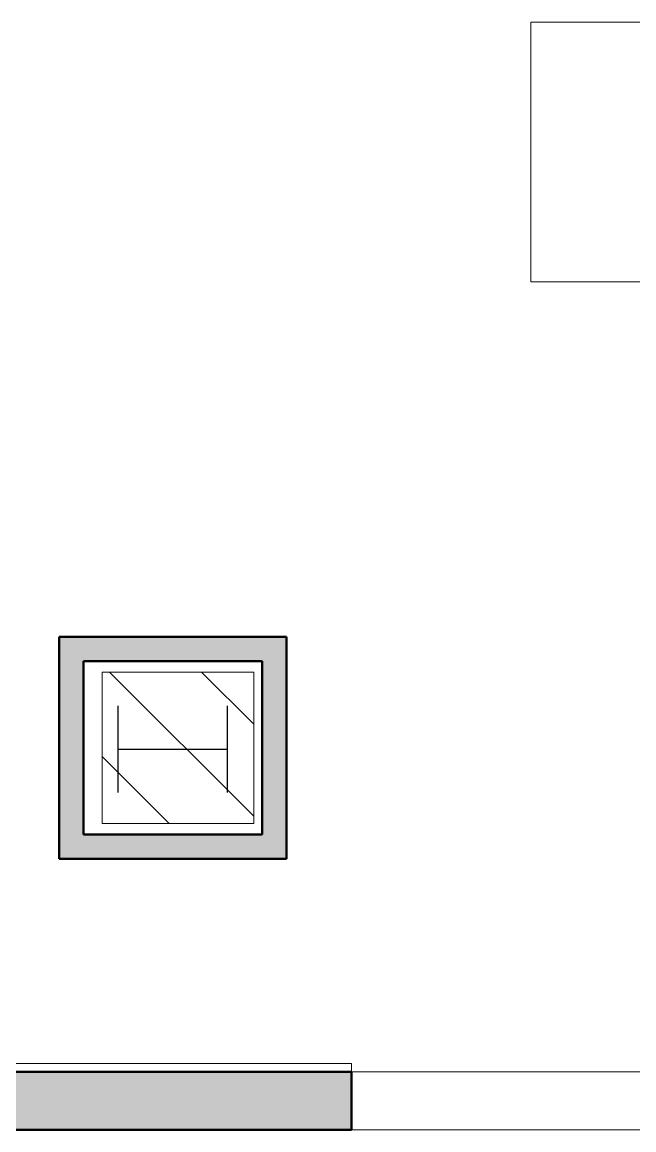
# Model space of a CAD drawing. Header units: inches. Extents: x -897 to 1409, y -1054 to 924.
# Drawn here: x 601.2 to 657.8, y 239.3 to 341.7 of the extents above; entities that cross this region are included whole.
import ezdxf

# ---------------------------------------------------------------- set-up
doc = ezdxf.new("R2010")
doc.units = ezdxf.units.IN
doc.header["$MEASUREMENT"] = 0
for name, color, linetype, lineweight in [('A-WALL-PATT', 111, 'Continuous', 13), ('I-FURN', 30, 'Continuous', 9), ('I-WALL', 2, 'Continuous', 13), ('S-COLS', 52, 'Continuous', 13), ('S-COLS-SYMB', 171, 'Continuous', 20)]:
    doc.layers.add(name, color=color, linetype=linetype, lineweight=lineweight)

# ---------------------------------------------------------------- blocks, each defined once
blk = doc.blocks.new('W-Wide Flange-Column - W10X49-819827-7TH FLOOR TELECOM PLAN')
at = {"layer": 'S-COLS-SYMB', "color": 63, "lineweight": 25}
for p, q in [((-4.01, 5.05), (4.01, 5.05)), ((0, 5.05), (0, -5.05)), ((-4.01, -5.05), (4.01, -5.05))]:
    blk.add_line(p, q, dxfattribs=at)
blk = doc.blocks.new('5649_structural model_2019_rvt-1-7TH FLOOR TELECOM PLAN')
at = {"color": 123, "lineweight": 13, "rotation": 89.9999999999999}
blk.add_blockref('W-Wide Flange-Column - W10X49-819827-7TH FLOOR TELECOM PLAN', (615.18, 274.51), dxfattribs=at)
blk = doc.blocks.new('Side Table - Workstation 3D-4185596-7TH FLOOR TELECOM PLAN')
at = {"layer": 'I-FURN', "color": 53}
for p, q in [((-16.5, 60), (-40.5, 60)), ((-40.5, 60), (-40.5, 24)), ((-16.5, 24), (-16.5, 60)), ((-40.5, 24), (-16.5, 24))]:
    blk.add_line(p, q, dxfattribs=at)

msp = doc.modelspace()

# ---------------------------------------------------------------- hatches: boundary and pattern name
at = {"layer": 'A-WALL-PATT'}
for points in [[(623.43, 282.63), (625.68, 282.63), (625.68, 284.88), (604.68, 284.88), (604.68, 282.63), (606.93, 282.63)], [(606.93, 266.63), (606.93, 282.63), (604.68, 282.63), (604.68, 266.63)], [(625.68, 264.38), (625.68, 282.63), (623.43, 282.63), (623.43, 264.38)], [(623.43, 264.38), (623.43, 266.63), (604.68, 266.63), (604.68, 264.38)]]:
    msp.add_hatch(color=253, dxfattribs=at).paths.add_polyline_path(points, flags=0)
h = msp.add_hatch(color=253, dxfattribs=at)
h.paths.add_polyline_path([(716.77, 239.32), (716.77, 244.69), (671.68, 244.69), (671.68, 242.97), (712.68, 242.97), (712.68, 241.04), (671.68, 241.04), (671.68, 239.32), (692.02, 239.32)], flags=0)
h.paths.add_polyline_path([(554.78, 239.32), (631.68, 239.32), (631.68, 244.69), (554.78, 244.69)], flags=0)
at = {"layer": 'S-COLS', "lineweight": 9}
h = msp.add_hatch(dxfattribs=at)
h.set_pattern_fill('FP_1', color=53, style=0, pattern_type=2)
h.set_pattern_definition([(135, (0, 0), (-4.24264, -4.24264), [])])
h.paths.add_polyline_path([(622.65, 267.63), (622.65, 281.63), (608.65, 281.63), (608.65, 267.63)], flags=0)

# ---------------------------------------------------------------- linework, layer by layer
at = {"layer": 'A-WALL-PATT', "lineweight": 9}
for p in [(555.53, 245.44), (631.68, 244.69)]:
    msp.add_line(p, (631.68, 245.44), dxfattribs=at)
at = {"layer": 'I-WALL', "color": 213, "lineweight": 50}
for p, q in [((625.68, 284.88), (604.68, 284.88)), ((604.68, 284.88), (604.68, 282.63)), ((625.68, 282.63), (625.68, 284.88)), ((604.68, 282.63), (604.68, 266.63)), ((606.93, 282.63), (623.43, 282.63)), ((606.93, 266.63), (606.93, 282.63)), ((623.43, 282.63), (623.43, 266.63)), ((625.68, 264.38), (625.68, 282.63)), ((604.68, 266.63), (604.68, 264.38)), ((623.43, 266.63), (606.93, 266.63)), ((604.68, 264.38), (623.43, 264.38)), ((623.43, 264.38), (625.68, 264.38)), ((631.68, 244.69), (554.78, 244.69)), ((631.68, 239.32), (631.68, 244.69)), ((554.78, 239.32), (631.68, 239.32))]:
    msp.add_line(p, q, dxfattribs=at)
at = {"layer": 'I-WALL', "color": 253}
for p, q in [((631.68, 244.69), (671.68, 244.69)), ((671.68, 239.32), (631.68, 239.32))]:
    msp.add_line(p, q, dxfattribs=at)
at = {"layer": 'S-COLS', "color": 133, "lineweight": 20}
for p, q in [((622.65, 281.63), (608.65, 281.63)), ((608.65, 281.63), (608.65, 267.63)), ((622.65, 267.63), (622.65, 281.63)), ((608.65, 267.63), (622.65, 267.63))]:
    msp.add_line(p, q, dxfattribs=at)

# ---------------------------------------------------------------- block references
at = {"lineweight": 5}
msp.add_blockref('5649_structural model_2019_rvt-1-7TH FLOOR TELECOM PLAN', (0, 0), dxfattribs=at)
at = {"color": 53, "lineweight": 9, "rotation": 269.9999999999999}
msp.add_blockref('Side Table - Workstation 3D-4185596-7TH FLOOR TELECOM PLAN', (624.27, 301.19), dxfattribs=at)

doc.saveas('drawing.dxf')
